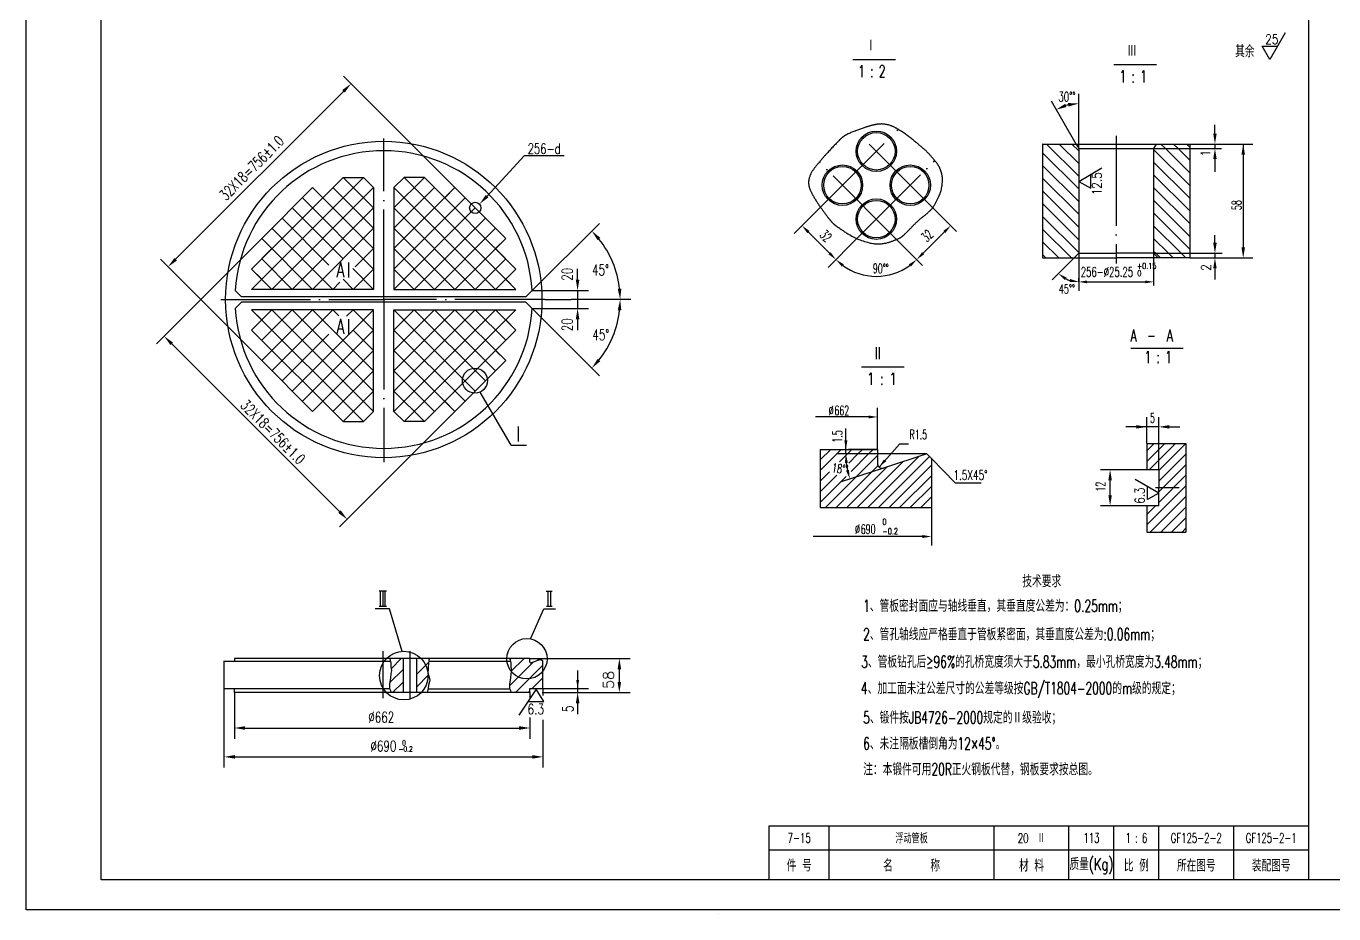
# Model space of a CAD drawing. Extents: x -187 to 2440, y 126 to 1474.
# Drawn here: x 1581.1 to 2017.5, y 878.3 to 1174.4 of the extents above; entities that cross this region are included whole.
import ezdxf
from ezdxf.enums import TextEntityAlignment as Align

# ---------------------------------------------------------------- set-up
doc = ezdxf.new("R2010")
doc.units = 0
doc.header["$MEASUREMENT"] = 0
doc.linetypes.add('DASHDOT-M', pattern=[36, 30, -3, 0, -3])
doc.linetypes.add('DIVIDE-M', pattern=[39, 30, -3, 0, -3, 0, -3])
doc.layers.get('0').update_dxf_attribs({"linetype": 'CONTINUOUS'})
for name, color, linetype in [('CDR_DWG1', 4, 'CONTINUOUS'), ('CDR_DWG2', 2, 'CONTINUOUS'), ('CDR_DWG3', 1, 'DASHDOT-M'), ('CDR_DWG4', 3, 'DIVIDE-M')]:
    doc.layers.add(name, color=color, linetype=linetype)
doc.styles.add('HZ', font='ROMANS', dxfattribs={"width": 0.7, "bigfont": 'HZ'})

msp = doc.modelspace()

# ---------------------------------------------------------------- linework, layer by layer
for p, q in [((1581.11, 879.62), (1581.11, 1473.62)), ((2009.11, 1463.62), (2009.11, 889.62)), ((2001.32, 1172.22), (1996.16, 1163.3)), ((1996.16, 1163.3), (1993.59, 1167.76)), ((1993.59, 1167.76), (1998.74, 1167.76)), ((1724.2, 1120.57), (1687, 1157.76)), ((1687, 1152.67), (1631, 1096.67)), ((1931.47, 1135.11), (1923.24, 1149.36)), ((1932.36, 1137.98), (1932.36, 1151.81)), ((1977.83, 1138.61), (1977.83, 1141.5)), ((1920.37, 1135.11), (1920.31, 1135.05)), ((1921.64, 1135.11), (1932.36, 1124.39)), ((1925.88, 1135.11), (1932.36, 1128.63)), ((1930.12, 1135.11), (1932.36, 1132.87)), ((1932.36, 1133.57), (1932.36, 1137.98)), ((1959.82, 1135.11), (1961.37, 1133.57)), ((1964.06, 1135.11), (1965.61, 1133.57)), ((1968.31, 1135.11), (1969.41, 1134.01)), ((1969.41, 1135.11), (1986.23, 1135.11)), ((1977.83, 1135.11), (1977.83, 1133.57)), ((1986.23, 1135.11), (1990.47, 1135.11)), ((1987.27, 1135.11), (1987.27, 1100.61)), ((1734.92, 1117.69), (1747.41, 1131.24)), ((1747.41, 1131.24), (1760.7, 1131.24)), ((1920.31, 1132.19), (1932.36, 1120.15)), ((1957.36, 1133.57), (1980.03, 1133.57)), ((1957.36, 1133.33), (1969.41, 1121.28)), ((1961.37, 1133.57), (1969.41, 1125.52)), ((1965.61, 1133.57), (1969.41, 1129.76)), ((1920.31, 1127.95), (1932.36, 1115.9)), ((1932.36, 1122.66), (1940.13, 1127.15)), ((1957.36, 1129.09), (1969.41, 1117.04)), ((1977.83, 1130.07), (1977.83, 1125.79)), ((1656.32, 1086.62), (1693.65, 1123.96)), ((1656.32, 1093.41), (1686.86, 1123.96)), ((1680.07, 1117.17), (1686.86, 1123.96)), ((1697.05, 1113.78), (1686.86, 1123.96)), ((1703.83, 1113.78), (1714.02, 1123.96)), ((1744.56, 1086.62), (1707.23, 1123.96)), ((1744.56, 1093.41), (1714.02, 1123.96)), ((1720.8, 1117.17), (1714.02, 1123.96)), ((1920.31, 1123.71), (1932.36, 1111.66)), ((1932.36, 1122.66), (1936.38, 1120.34)), ((1936.38, 1120.34), (1936.38, 1124.98)), ((1957.36, 1124.84), (1969.41, 1112.79)), ((1659.71, 1103.59), (1676.68, 1120.57)), ((1663.1, 1086.62), (1697.05, 1120.57)), ((1697.05, 1100.2), (1676.68, 1120.57)), ((1676.68, 1120.57), (1680.07, 1117.17)), ((1697.05, 1106.99), (1683.47, 1120.57)), ((1703.83, 1106.99), (1717.41, 1120.57)), ((1703.83, 1100.2), (1724.2, 1120.57)), ((1737.77, 1086.62), (1703.83, 1120.57)), ((1724.2, 1120.57), (1720.8, 1117.17)), ((1741.17, 1103.59), (1724.2, 1120.57)), ((1920.31, 1119.47), (1932.36, 1107.42)), ((1957.36, 1120.6), (1969.41, 1108.55)), ((1686.86, 1096.81), (1669.89, 1113.78)), ((1669.89, 1086.62), (1697.05, 1113.78)), ((1697.05, 1093.41), (1673.29, 1117.17)), ((1703.83, 1093.41), (1727.59, 1117.17)), ((1730.99, 1086.62), (1703.83, 1113.78)), ((1703.83, 1086.62), (1730.99, 1113.78)), ((1847.04, 1114.89), (1837.43, 1105.28)), ((1882.92, 1114.6), (1891.61, 1105.91)), ((1920.31, 1115.22), (1932.36, 1103.17)), ((1957.36, 1116.36), (1969.41, 1104.31)), ((1682.14, 1094.74), (1666.5, 1110.38)), ((1710.62, 1086.62), (1734.38, 1110.38)), ((1772.41, 1108.64), (1750, 1086.23)), ((1920.31, 1110.98), (1932.36, 1098.93)), ((1957.36, 1112.12), (1969.41, 1100.06)), ((1683.47, 1086.62), (1663.1, 1106.99)), ((1676.68, 1086.62), (1697.05, 1106.99)), ((1724.2, 1086.62), (1703.83, 1106.99)), ((1717.41, 1086.62), (1737.77, 1106.99)), ((1849.22, 1098.68), (1842.15, 1105.75)), ((1880.46, 1098.7), (1887.53, 1105.77)), ((1920.31, 1106.74), (1929.94, 1097.11)), ((1957.36, 1107.87), (1966.58, 1098.66)), ((1977.83, 1102.16), (1977.83, 1104.65)), ((1659.71, 1103.59), (1624.59, 1068.47)), ((1656.32, 1093.41), (1663.1, 1100.2)), ((1676.68, 1086.62), (1659.71, 1103.59)), ((1663.1, 1100.2), (1659.71, 1103.59)), ((1690.96, 1094.12), (1697.05, 1100.2)), ((1717.41, 1086.62), (1703.83, 1100.2)), ((1724.2, 1086.62), (1741.17, 1103.59)), ((1737.77, 1100.2), (1741.17, 1103.59)), ((1744.56, 1093.41), (1737.77, 1100.2)), ((1858.35, 1103.57), (1848.74, 1093.97)), ((1871.6, 1103.28), (1880.29, 1094.59)), ((1920.31, 1102.5), (1925.7, 1097.11)), ((1957.36, 1103.63), (1962.33, 1098.66)), ((1659.71, 1062.87), (1625.91, 1096.67)), ((1669.89, 1086.62), (1659.71, 1096.81)), ((1730.99, 1086.62), (1741.17, 1096.81)), ((1920.31, 1098.25), (1921.45, 1097.11)), ((1930.81, 1097.11), (1923.49, 1089.79)), ((1932.36, 1098.66), (1932.36, 1089.69)), ((1957.36, 1099.39), (1957.36, 1087.87)), ((1957.36, 1099.39), (1958.09, 1098.66)), ((1957.36, 1098.66), (1980.24, 1098.66)), ((1958.09, 1098.66), (1959.64, 1097.11)), ((1962.33, 1098.66), (1963.88, 1097.11)), ((1966.58, 1098.66), (1968.12, 1097.11)), ((1969.41, 1097.31), (1969.21, 1097.11)), ((1969.41, 1097.11), (1986.23, 1097.11)), ((1977.83, 1098.66), (1977.83, 1097.11)), ((1986.23, 1097.11), (1990.47, 1097.11)), ((1663.1, 1086.62), (1656.32, 1093.41)), ((1659.71, 1090.02), (1656.32, 1093.41)), ((1697.05, 1086.62), (1690.11, 1093.56)), ((1690.26, 1086.62), (1697.05, 1093.41)), ((1710.62, 1086.62), (1703.83, 1093.41)), ((1737.77, 1086.62), (1744.56, 1093.41)), ((1741.17, 1090.02), (1744.56, 1093.41)), ((1765.14, 1089.83), (1765.14, 1093.43)), ((1977.83, 1093.61), (1977.83, 1089.92)), ((1656.32, 1086.62), (1659.71, 1090.02)), ((1683.47, 1086.62), (1685.82, 1088.97)), ((1690.26, 1086.62), (1686.86, 1090.02)), ((1744.56, 1086.62), (1741.17, 1090.02)), ((1932.36, 1089.12), (1932.36, 1090.37)), ((1932.36, 1089.69), (1932.36, 1086.12)), ((1935.16, 1089.12), (1954.56, 1089.12)), ((1750, 1086.23), (1768.76, 1086.23)), ((1754.16, 1083.23), (1763.04, 1083.23)), ((1782.94, 1083.23), (1763.04, 1083.23)), ((1765.14, 1086.23), (1765.14, 1080.23)), ((1656.32, 1079.84), (1693.65, 1042.5)), ((1663.1, 1079.84), (1656.32, 1073.05)), ((1656.32, 1079.84), (1659.71, 1076.44)), ((1676.68, 1079.84), (1659.71, 1062.87)), ((1669.89, 1079.84), (1659.71, 1069.65)), ((1663.1, 1079.84), (1697.05, 1045.89)), ((1683.47, 1079.84), (1663.1, 1059.47)), ((1669.89, 1079.84), (1697.05, 1052.68)), ((1697.05, 1079.84), (1669.89, 1052.68)), ((1676.68, 1079.84), (1697.05, 1059.47)), ((1683.47, 1079.84), (1685.51, 1077.8)), ((1690.26, 1079.84), (1688.07, 1077.65)), ((1690.26, 1079.84), (1697.05, 1073.05)), ((1717.41, 1079.84), (1703.83, 1066.26)), ((1710.62, 1079.84), (1703.83, 1073.05)), ((1737.77, 1079.84), (1703.83, 1045.89)), ((1703.83, 1079.84), (1730.99, 1052.68)), ((1730.99, 1079.84), (1703.83, 1052.68)), ((1724.2, 1079.84), (1703.83, 1059.47)), ((1744.56, 1079.84), (1707.23, 1042.5)), ((1710.62, 1079.84), (1734.38, 1056.08)), ((1717.41, 1079.84), (1737.77, 1059.47)), ((1724.2, 1079.84), (1741.17, 1062.87)), ((1730.99, 1079.84), (1741.17, 1069.65)), ((1737.77, 1079.84), (1744.56, 1073.05)), ((1744.56, 1079.84), (1741.17, 1076.44)), ((1750, 1080.23), (1768.76, 1080.23)), ((1772.41, 1057.82), (1750, 1080.23)), ((1659.71, 1076.44), (1656.32, 1073.05)), ((1688.7, 1076.68), (1688.7, 1071.66)), ((1741.17, 1076.44), (1744.56, 1073.05)), ((1765.14, 1076.63), (1765.14, 1073.03)), ((1656.32, 1073.05), (1686.86, 1042.5)), ((1656.32, 1073.05), (1663.1, 1066.26)), ((1682.11, 1071.69), (1666.5, 1056.08)), ((1697.05, 1073.05), (1673.29, 1049.29)), ((1690.26, 1073.05), (1697.05, 1066.26)), ((1703.83, 1073.05), (1727.59, 1049.29)), ((1744.56, 1073.05), (1714.02, 1042.5)), ((1744.56, 1073.05), (1737.77, 1066.26)), ((1685.68, 1012.47), (1629.68, 1068.47)), ((1663.1, 1066.26), (1659.71, 1062.87)), ((1697.05, 1066.26), (1676.68, 1045.89)), ((1703.83, 1066.26), (1724.2, 1045.89)), ((1737.77, 1066.26), (1741.17, 1062.87)), ((1659.71, 1062.87), (1676.68, 1045.89)), ((1741.17, 1062.87), (1724.2, 1045.89)), ((1697.05, 1059.47), (1683.47, 1045.89)), ((1703.83, 1059.47), (1717.41, 1045.89)), ((1697.05, 1052.68), (1686.86, 1042.5)), ((1703.83, 1052.68), (1714.02, 1042.5)), ((1742.93, 1034.68), (1732.58, 1052.3)), ((1676.68, 1045.89), (1680.07, 1049.29)), ((1720.8, 1049.29), (1714.02, 1042.5)), ((1724.2, 1045.89), (1720.8, 1049.29)), ((1724.2, 1045.89), (1685.68, 1007.38)), ((1697.05, 1045.89), (1693.65, 1042.5)), ((1693.65, 1042.5), (1697.05, 1045.89)), ((1703.83, 1045.89), (1707.23, 1042.5)), ((1707.23, 1042.5), (1703.83, 1045.89)), ((1862.23, 1044.05), (1844.53, 1044.05)), ((1865.23, 1033.23), (1865.23, 1047.05)), ((1955.11, 1035.25), (1955.11, 1043.95)), ((1959.11, 1026.5), (1959.11, 1043.95)), ((1854.66, 1031.73), (1854.66, 1040.24)), ((1959.11, 1040.75), (1948.11, 1040.75)), ((1962.61, 1040.75), (1966.11, 1040.75)), ((1742.93, 1034.68), (1748.09, 1034.68)), ((1872.59, 1035.01), (1865.73, 1027.33)), ((1875.59, 1035.01), (1872.59, 1035.01)), ((1955.11, 1032.77), (1957.59, 1035.25)), ((1959.11, 1029.7), (1964.66, 1035.25)), ((1959.11, 1033.23), (1961.13, 1035.25)), ((1959.11, 1026.16), (1968.14, 1035.2)), ((1846.08, 1026.17), (1853.14, 1033.23)), ((1846.08, 1029.71), (1849.6, 1033.23)), ((1847.87, 1013.82), (1865.23, 1031.18)), ((1855.56, 1031.73), (1851.66, 1031.73)), ((1852.55, 1029.11), (1855.17, 1031.73)), ((1855.17, 1031.73), (1856.67, 1033.23)), ((1865.23, 1033.23), (1855.56, 1033.23)), ((1855.64, 1028.66), (1858.71, 1031.73)), ((1856.43, 1025.92), (1862.24, 1031.73)), ((1858.71, 1031.73), (1860.21, 1033.23)), ((1862.02, 1013.82), (1879.05, 1030.86)), ((1862.24, 1031.73), (1863.74, 1033.23)), ((1865.55, 1013.82), (1882.59, 1030.87)), ((1883.23, 1030.23), (1891.1, 1022.04)), ((1955.11, 1029.23), (1959.11, 1033.23)), ((1959.11, 1022.62), (1968.14, 1031.66)), ((1846.08, 1022.64), (1849.15, 1025.7)), ((1851.41, 1013.82), (1865.38, 1027.8)), ((1867.19, 1027.02), (1853.12, 1022.47)), ((1854.94, 1013.82), (1868.6, 1027.48)), ((1858.48, 1013.82), (1873.83, 1029.17)), ((1869.09, 1013.82), (1883.23, 1027.97)), ((1955.04, 1026.44), (1939.65, 1026.44)), ((1955.85, 1026.44), (1959.11, 1029.7)), ((1959.11, 1019.09), (1968.14, 1028.12)), ((1846.08, 1019.1), (1851.67, 1024.69)), ((1846.08, 1015.57), (1854.76, 1024.24)), ((1872.62, 1013.82), (1883.23, 1024.43)), ((1891.1, 1022.04), (1899.87, 1022.04)), ((1942.85, 1017.94), (1942.85, 1022.94)), ((1959.11, 1018.69), (1951.25, 1023.23)), ((1959.11, 1015.55), (1968.14, 1024.59)), ((1876.16, 1013.82), (1883.23, 1020.9)), ((1879.69, 1013.82), (1883.23, 1017.36)), ((1955.11, 1008.02), (1968.14, 1021.05)), ((1955.31, 1016.5), (1955.31, 1020.88)), ((1959.11, 1018.69), (1955.31, 1016.5)), ((1956.25, 1005.63), (1968.14, 1017.52)), ((1883.23, 1013.82), (1883.23, 1013.83)), ((1883.23, 1013.82), (1883.23, 1001.17)), ((1955.04, 1014.44), (1939.65, 1014.44)), ((1955.11, 1011.55), (1957.99, 1014.44)), ((1959.78, 1005.63), (1968.14, 1013.98)), ((1963.32, 1005.63), (1968.14, 1010.45)), ((1880.23, 1004.17), (1843.8, 1004.17)), ((1966.86, 1005.63), (1968.14, 1006.91)), ((1702.41, 980), (1697.57, 980)), ((1706.59, 965.87), (1702.41, 980)), ((1749.56, 970.27), (1753.87, 980)), ((1753.87, 980), (1757.81, 980)), ((1702.88, 960.07), (1706.31, 963.5)), ((1711.33, 958.16), (1715.48, 962.31)), ((1742.41, 954.41), (1750.26, 962.26)), ((1743.02, 959.26), (1747.26, 963.5)), ((1744.36, 952.11), (1753.41, 961.16)), ((1749.17, 963.5), (1768.75, 963.5)), ((1752.87, 963.14), (1753.41, 962.82)), ((1768.75, 963.5), (1782.67, 963.5)), ((1779.07, 955.68), (1779.07, 960.3)), ((1702.41, 955.35), (1706.88, 959.83)), ((1711.33, 953.92), (1715.41, 958)), ((1749.93, 953.44), (1753.41, 956.92)), ((1765.15, 959.51), (1765.15, 952.16)), ((1647.04, 953.39), (1647.04, 927.07)), ((1650.59, 952.11), (1650.59, 936.7)), ((1703.41, 952.11), (1706.88, 955.58)), ((1751.26, 953.25), (1745.55, 944.55)), ((1748.6, 952.11), (1749.23, 952.74)), ((1749.23, 952.11), (1749.23, 950.17)), ((1753.88, 949.09), (1751.26, 953.25)), ((1753.22, 953.44), (1768.75, 953.44)), ((1753.27, 952.11), (1782.67, 952.11)), ((1753.59, 953.63), (1753.59, 951.16)), ((1748.52, 949.09), (1753.88, 949.09)), ((1765.15, 948.51), (1765.15, 944.91)), ((1749.23, 943.76), (1749.23, 936.7)), ((1753.59, 943.02), (1753.59, 927.07)), ((1654.19, 940.3), (1745.63, 940.3)), ((1650.82, 930.67), (1749.99, 930.67)), ((1829.11, 899.62), (2009.11, 899.62)), ((2422.11, 879.62), (1581.11, 879.62)), ((1812.02, 878.31), (1812.02, 878.31))]:
    msp.add_line(p, q)
for centre, radius in [((1730.86, 1056.17), 4.17), ((1748.23, 963.4), 6.73), ((1707.15, 957.8), 8.11)]:
    msp.add_circle(centre, radius)
for centre, radius, start, end in [((1932.36, 1133.57), 15.04, 103.3639, 106.6366), ((1747, 1083.23), 32.34, 6.381, 38.619), ((1864.83, 1110.05), 19.08, 234.0169, 305.9831), ((1932.36, 1098.66), 9.54, 243.0955, 251.9045), ((1747, 1083.23), 32.34, 321.381, 353.619), ((1881.73, 1031.73), 27.08, 186.3517, 191.5834)]:
    msp.add_arc(centre, radius, start, end)
for points in [[(1687.42, 1152.25), (1686.58, 1153.1), (1689.55, 1155.22)], [(1927.82, 1148.51), (1928.29, 1147.44), (1924.84, 1146.59)], [(1928.95, 1147.62), (1928.82, 1148.78), (1932.36, 1148.61)], [(1977.25, 1138.61), (1978.42, 1138.61), (1977.83, 1135.11)], [(1986.69, 1131.61), (1987.86, 1131.61), (1987.27, 1135.11)], [(1978.42, 1130.07), (1977.25, 1130.07), (1977.83, 1133.57)], [(1734.49, 1118.11), (1735.35, 1117.28), (1732.42, 1115.1)], [(1771.82, 1103.02), (1772.71, 1103.82), (1769.87, 1106.1)], [(1842.5, 1106.11), (1841.79, 1105.4), (1840.03, 1107.87)], [(1887.18, 1106.12), (1887.88, 1105.41), (1889.65, 1107.89)], [(1977.25, 1102.16), (1978.42, 1102.16), (1977.83, 1098.66)], [(1986.69, 1100.61), (1987.86, 1100.61), (1987.27, 1097.11)], [(1631.42, 1096.25), (1630.57, 1097.09), (1628.45, 1094.12)], [(1849.57, 1099.04), (1848.86, 1098.33), (1851.34, 1096.56)], [(1853.3, 1094.23), (1853.95, 1094.99), (1851.34, 1096.56)], [(1875.72, 1094.99), (1876.37, 1094.23), (1878.33, 1096.56)], [(1880.11, 1099.05), (1880.81, 1098.34), (1878.34, 1096.58)], [(1978.42, 1093.61), (1977.25, 1093.61), (1977.83, 1097.11)], [(1928.34, 1090.56), (1927.75, 1089.75), (1925.62, 1091.91)], [(1765.74, 1089.83), (1764.54, 1089.83), (1765.14, 1086.23)], [(1778.54, 1086.79), (1779.74, 1086.86), (1779.34, 1083.23)], [(1929.32, 1089.1), (1929.48, 1090.08), (1932.36, 1089.12)], [(1935.16, 1089.59), (1935.16, 1088.65), (1932.36, 1089.12)], [(1954.56, 1089.59), (1954.56, 1088.65), (1957.36, 1089.12)], [(1778.54, 1079.67), (1779.74, 1079.6), (1779.34, 1083.23)], [(1765.74, 1076.63), (1764.54, 1076.63), (1765.14, 1080.23)], [(1630.1, 1068.89), (1629.25, 1068.05), (1627.13, 1071.02)], [(1771.82, 1063.44), (1772.71, 1062.64), (1769.87, 1060.36)], [(1862.23, 1044.55), (1862.23, 1043.55), (1865.23, 1044.05)], [(1951.61, 1040.17), (1951.61, 1041.34), (1955.11, 1040.75)], [(1962.61, 1040.17), (1962.61, 1041.34), (1959.11, 1040.75)], [(1854.16, 1036.23), (1855.16, 1036.23), (1854.66, 1033.23)], [(1854.32, 1028.71), (1855.32, 1028.76), (1854.66, 1031.73)], [(1855.69, 1026.42), (1854.72, 1026.17), (1855.97, 1023.39)], [(1867.36, 1029.9), (1868.1, 1029.24), (1865.73, 1027.33)], [(1942.27, 1022.94), (1943.44, 1022.94), (1942.85, 1026.44)], [(1942.27, 1017.94), (1943.44, 1017.94), (1942.85, 1014.44)], [(1686.1, 1012.89), (1685.26, 1012.04), (1688.23, 1009.92)], [(1880.23, 1004.67), (1880.23, 1003.67), (1883.23, 1004.17)], [(1779.67, 959.88), (1778.47, 959.88), (1779.07, 963.48)], [(1765.64, 956.31), (1764.68, 956.31), (1765.16, 953.43)], [(1765.75, 948.51), (1764.55, 948.51), (1765.15, 952.11)], [(1779.67, 955.68), (1778.47, 955.68), (1779.07, 952.08)], [(1654.19, 939.7), (1654.19, 940.9), (1650.59, 940.3)], [(1745.63, 939.7), (1745.63, 940.9), (1749.23, 940.3)], [(1650.82, 930.07), (1650.82, 931.27), (1647.22, 930.67)], [(1749.99, 930.07), (1749.99, 931.27), (1753.59, 930.67)]]:
    msp.add_solid(points)
at = {"layer": 'CDR_DWG1'}
for p, q in [((1606.11, 889.62), (1606.11, 1463.62)), ((1920.31, 1135.11), (1931.47, 1135.11)), ((1920.31, 1135.11), (1920.31, 1114.01)), ((1931.47, 1135.11), (1932.36, 1133.57)), ((1931.47, 1135.11), (1958.25, 1135.11)), ((1958.25, 1135.11), (1957.36, 1133.57)), ((1958.25, 1135.11), (1969.41, 1135.11)), ((1969.41, 1135.11), (1969.41, 1114.01)), ((1932.36, 1133.57), (1957.36, 1133.57)), ((1932.36, 1133.57), (1932.36, 1114.01)), ((1957.36, 1133.57), (1957.36, 1114.01)), ((1686.86, 1123.96), (1693.65, 1123.96)), ((1697.05, 1120.57), (1693.65, 1123.96)), ((1693.65, 1123.96), (1697.05, 1120.57)), ((1703.83, 1120.57), (1707.23, 1123.96)), ((1707.23, 1123.96), (1703.83, 1120.57)), ((1714.02, 1123.96), (1707.23, 1123.96)), ((1659.71, 1103.59), (1676.68, 1120.57)), ((1697.05, 1120.57), (1697.05, 1086.62)), ((1703.83, 1120.57), (1703.83, 1086.62)), ((1741.17, 1103.59), (1724.2, 1120.57)), ((1920.31, 1114.01), (1920.31, 1097.11)), ((1932.36, 1114.01), (1932.36, 1105.42)), ((1957.36, 1114.01), (1957.36, 1105.42)), ((1969.41, 1114.01), (1969.41, 1097.11)), ((1932.36, 1105.56), (1932.36, 1098.66)), ((1957.36, 1105.56), (1957.36, 1098.66)), ((1920.31, 1097.11), (1930.81, 1097.11)), ((1930.81, 1097.11), (1932.36, 1098.66)), ((1930.81, 1097.11), (1944.86, 1097.11)), ((1932.36, 1098.66), (1944.86, 1098.66)), ((1957.36, 1098.66), (1944.86, 1098.66)), ((1958.91, 1097.11), (1944.86, 1097.11)), ((1958.91, 1097.13), (1957.36, 1098.67)), ((1969.41, 1097.11), (1958.91, 1097.11)), ((1652.99, 1084.13), (1650.9, 1086.23)), ((1652.99, 1082.33), (1650.9, 1080.23)), ((1747.88, 1084.13), (1652.99, 1084.13)), ((1747.88, 1082.33), (1652.99, 1082.33)), ((1697.05, 1086.62), (1656.32, 1086.62)), ((1703.83, 1086.62), (1744.56, 1086.62)), ((1749.98, 1086.23), (1747.88, 1084.13)), ((1749.98, 1080.23), (1747.88, 1082.33)), ((1697.05, 1079.84), (1656.32, 1079.84)), ((1697.05, 1045.89), (1697.05, 1079.84)), ((1703.83, 1079.84), (1744.56, 1079.84)), ((1703.83, 1045.89), (1703.83, 1079.84)), ((1659.71, 1062.87), (1676.68, 1045.89)), ((1741.17, 1062.87), (1724.2, 1045.89)), ((1680.07, 1049.29), (1686.86, 1042.5)), ((1686.86, 1042.5), (1693.65, 1042.5)), ((1714.02, 1042.5), (1707.23, 1042.5)), ((1955.11, 1035.25), (1955.11, 1026.44)), ((1955.11, 1035.25), (1968.14, 1035.25)), ((1968.14, 1035.25), (1968.14, 1005.63)), ((1846.08, 1033.23), (1865.23, 1033.23)), ((1846.08, 1033.23), (1846.08, 1013.82)), ((1881.73, 1031.73), (1855.56, 1031.73)), ((1865.23, 1033.23), (1865.23, 1028.45)), ((1881.73, 1031.73), (1867.19, 1027.02)), ((1881.73, 1031.73), (1883.23, 1030.23)), ((1883.23, 1030.23), (1883.23, 1013.82)), ((1959.11, 1026.44), (1955.11, 1026.44)), ((1959.11, 1026.44), (1959.11, 1020.44)), ((1959.11, 1014.44), (1959.11, 1020.44)), ((1846.08, 1013.82), (1883.23, 1013.82)), ((1955.11, 1014.44), (1955.11, 1005.63)), ((1959.11, 1014.44), (1955.11, 1014.44)), ((1955.11, 1005.63), (1968.14, 1005.63)), ((1647.01, 962.6), (1702.72, 962.6)), ((1647.04, 962.6), (1647.04, 953.44)), ((1702.51, 963.5), (1650.59, 963.5)), ((1650.59, 963.5), (1650.59, 962.6)), ((1706.89, 963.5), (1702.51, 963.5)), ((1706.88, 963.5), (1706.88, 952.11)), ((1711.33, 963.5), (1706.89, 963.5)), ((1711.33, 963.5), (1711.33, 952.11)), ((1742.57, 963.5), (1711.33, 963.5)), ((1715.47, 962.56), (1742.67, 962.56)), ((1749.23, 963.5), (1742.57, 963.5)), ((1749.14, 963.5), (1749.14, 962.51)), ((1752.89, 963.16), (1749.23, 963.5)), ((1752.87, 963.14), (1749.68, 962.06)), ((1753.41, 962.82), (1753.41, 953.65)), ((1702.36, 953.38), (1647.01, 953.38)), ((1650.59, 952.11), (1650.59, 953.38)), ((1702.77, 952.11), (1650.59, 952.11)), ((1706.89, 952.11), (1702.77, 952.11)), ((1711.33, 952.11), (1706.89, 952.11)), ((1727.99, 952.11), (1711.33, 952.11)), ((1715.21, 953.36), (1742.36, 953.36)), ((1742.9, 952.11), (1727.99, 952.11)), ((1749.23, 952.11), (1742.85, 952.11)), ((1749.23, 952.11), (1749.23, 953.44)), ((1749.23, 953.44), (1753.47, 953.44)), ((1829.11, 889.62), (1829.11, 907.62)), ((1829.11, 907.62), (2009.11, 907.62)), ((1849.11, 889.62), (1849.11, 907.62)), ((1904.11, 889.62), (1904.11, 907.62)), ((1929.11, 889.62), (1929.11, 907.62)), ((1944.11, 889.62), (1944.11, 907.62)), ((1959.11, 889.62), (1959.11, 907.62)), ((1984.11, 889.62), (1984.11, 907.62)), ((2412.11, 889.62), (1606.11, 889.62))]:
    msp.add_line(p, q, dxfattribs=at)
for centre, radius in [((1864.83, 1132.68), 6.75), ((1700.44, 1083.23), 52.78), ((1864.83, 1132.68), 6.25), ((1853.52, 1121.37), 6.75), ((1853.52, 1121.37), 6.25), ((1876.15, 1121.37), 6.75), ((1876.15, 1121.37), 6.25), ((1730.99, 1113.78), 1.88), ((1864.83, 1110.05), 6.75), ((1864.83, 1110.05), 6.25)]:
    msp.add_circle(centre, radius, dxfattribs=at)
for centre, radius, start, end in [((1700.44, 1083.23), 49.64, 3.4641, 176.5359), ((1700.44, 1083.23), 49.64, 183.4641, 356.5359), ((1866.73, 1028.45), 1.5, 180, 287.9352), ((1749.58, 962.49), 0.441, 177.9273, 282.0667)]:
    msp.add_arc(centre, radius, start, end, dxfattribs=at)
at = {"layer": 'CDR_DWG2'}
for p, q in [((1856.99, 1163.35), (1871.23, 1163.35)), ((1944.11, 1161.6), (1958.36, 1161.6)), ((1688.7, 1095.58), (1688.7, 1090.56)), ((1949.76, 1067.05), (1967.23, 1067.05)), ((1859.93, 1060.73), (1874.17, 1060.73)), ((1698.88, 986.05), (1701.35, 986.05)), ((1699.34, 981.01), (1699.34, 985.98)), ((1700.13, 985.98), (1700.13, 981.01)), ((1700.92, 981.01), (1700.92, 985.98)), ((1754.69, 986), (1756.69, 986)), ((1755.31, 981.02), (1755.31, 986)), ((1756.11, 986), (1756.11, 981.02)), ((1698.94, 980.94), (1701.35, 980.94)), ((1754.75, 980.95), (1756.69, 980.95))]:
    msp.add_line(p, q, dxfattribs=at)
at = {"layer": 'CDR_DWG3', "linetype": 'DASHDOT-M'}
for p, q in [((1846.19, 1114.04), (1872.14, 1139.99)), ((1883.66, 1113.85), (1857.97, 1139.54)), ((1700.44, 1083.23), (1700.44, 1136.96)), ((1944.86, 1137.81), (1944.86, 1095.21)), ((1871.6, 1103.28), (1845.81, 1129.07)), ((1858.35, 1103.57), (1884.34, 1129.57)), ((1646.05, 1083.23), (1700.44, 1083.23)), ((1700.44, 1083.23), (1700.44, 1029.01)), ((1754.16, 1083.23), (1700.44, 1083.23)), ((1965.89, 1020.44), (1958.01, 1020.44)), ((1700.19, 965.89), (1700.19, 950.23)), ((1709.11, 965.89), (1709.11, 950.23))]:
    msp.add_line(p, q, dxfattribs=at)
at = {"layer": 'CDR_DWG4', "linetype": 'DIVIDE-M'}
for p, q in [((1702.46, 963.48), (1702.77, 961.98)), ((1702.77, 961.98), (1702.77, 960.85)), ((1702.77, 960.85), (1702.99, 959.34)), ((1715.43, 961.72), (1715.31, 960.56)), ((1715.31, 960.56), (1715.31, 959.77)), ((1715.53, 962.9), (1715.43, 961.72)), ((1715.69, 963.51), (1715.53, 962.9)), ((1742.51, 963.48), (1742.83, 961.98)), ((1742.6, 963.08), (1743.02, 963.5)), ((1742.83, 961.98), (1742.83, 960.85)), ((1742.83, 960.85), (1743.04, 959.34)), ((1702.67, 956.97), (1702.46, 955.72)), ((1702.77, 958.47), (1702.67, 956.97)), ((1702.99, 959.34), (1702.77, 958.47)), ((1715.31, 959.77), (1715.2, 958.73)), ((1715.2, 958.73), (1715.43, 957.96)), ((1715.43, 957.96), (1715.64, 957.24)), ((1715.7, 955.8), (1715.53, 955.02)), ((1715.64, 957.24), (1715.8, 956.27)), ((1715.8, 956.27), (1715.7, 955.8)), ((1742.73, 956.97), (1742.51, 955.72)), ((1742.83, 958.47), (1742.73, 956.97)), ((1743.04, 959.34), (1742.83, 958.47)), ((1702.46, 955.72), (1702.36, 954.97)), ((1702.36, 954.97), (1702.36, 953.46)), ((1702.36, 953.46), (1702.67, 952.83)), ((1702.67, 952.83), (1702.77, 952.2)), ((1715.15, 953), (1714.98, 952.16)), ((1715.25, 953.72), (1715.15, 953)), ((1715.37, 954.5), (1715.25, 953.72)), ((1715.53, 955.02), (1715.37, 954.5)), ((1742.51, 955.72), (1742.41, 954.97)), ((1742.41, 954.97), (1742.41, 953.46)), ((1742.41, 953.46), (1742.73, 952.83)), ((1742.73, 952.83), (1742.83, 952.2))]:
    msp.add_line(p, q, dxfattribs=at)
for centre, radius, start, end in [((1881.38, 1078.38), 65.49, 108.6511, 113.3201), ((1875.42, 1096.05), 46.84, 104.7342, 108.6511), ((1867.52, 1126.07), 15.8, 97.9871, 104.7342), ((1866.5, 1133.37), 8.42, 77.9963, 97.9871), ((1865.96, 1130.84), 11.01, 60.5319, 77.9963), ((1848.91, 1100.67), 45.67, 57.1888, 60.5319), ((1858.51, 1115.56), 27.95, 52.9149, 57.1888), ((1969.54, 1021.95), 163.68, 135.6105, 137.9018), ((1860.82, 1128.38), 11.54, 126.9741, 135.6105), ((1858.5, 1131.45), 7.69, 113.3201, 126.9741), ((1841.71, 1093.33), 55.81, 50.6494, 52.9149), ((1743.77, 973.88), 210.28, 49.4823, 50.6494), ((1919.12, 1067.5), 95.73, 137.9018, 140.3135), ((1864.79, 1115.5), 24, 42.7284, 49.4823), ((1847, 1099.06), 48.22, 37.9649, 42.7284), ((1850.11, 1121.72), 7.94, 143.7556, 169.1527), ((1881.62, 1098.62), 47, 140.3135, 143.7556), ((1878.04, 1123.28), 8.85, 4.0404, 37.9649), ((1847.54, 1122.21), 5.31, 169.1527, 200.3275), ((1874.14, 1123), 12.76, 335.9112, 4.0404), ((1857.68, 1125.97), 16.13, 200.3275, 209.8489), ((1885.64, 1142.02), 48.37, 209.8489, 215.3428), ((1856.5, 1130.89), 32.08, 328.7981, 335.9112), ((1940.12, 1180.65), 115.15, 215.3428, 217.3151), ((1857.47, 1140.45), 37.43, 308.2849, 312.6433), ((1878.59, 1117.51), 6.25, 312.6433, 328.7981), ((1875.32, 1131.26), 33.68, 217.3151, 220.9624), ((1855.78, 1114.29), 7.8, 220.9624, 233.5874), ((1903.22, 1082.21), 36.61, 132.5614, 137.3214), ((1904.75, 1080.54), 38.88, 128.2849, 132.5614), ((1890.75, 1161.71), 66.72, 233.5874, 237.8952), ((1868.11, 1125.62), 24.11, 237.8952, 257.5376), ((1869.15, 1110.14), 7.26, 295.4485, 312.7173), ((1847.53, 1133.56), 39.13, 312.7173, 317.3214), ((1865.47, 1113.67), 11.87, 257.5376, 285.6809), ((1862.57, 1123.97), 22.57, 285.6809, 295.4485)]:
    msp.add_arc(centre, radius, start, end, dxfattribs=at)

# ---------------------------------------------------------------- texts
at = {"style": 'HZ'}
for s, height, width, p in [('25', 3.2, 0.8, (1994.61, 1168.46)), ('其余', 4, 0.7, (1984.59, 1164.01)), ('30%%d%%d', 3.2, 0.65, (1925.61, 1149.3)), ('256-d', 3.5, 0.7, (1748.47, 1131.82)), ('+0.15', 1.96, 0.8, (1951.81, 1093.45)), ('45%%D', 3.6, 0.7, (1769.97, 1091.29)), ('256-%%C25.25', 3.2, 0.65, (1933.05, 1090.84)), ('0', 1.96, 0.8, (1951.91, 1091.04)), ('45%%d%%d', 3, 0.65, (1925.75, 1085.25)), ('A', 5, 0.7, (1684.63, 1071.83)), ('45%%D', 3.6, 0.7, (1770.08, 1069.67)), ('%%c', 3.2, 0.6, (1848.93, 1044.62)), ('662', 3.2, 0.6, (1850.85, 1044.62)), ('5', 3.2, 0.6, (1956.17, 1042.11)), ('R1.5', 3.2, 0.6, (1875.92, 1036.61)), ('1.5X45%%D', 3.2, 0.68, (1890.57, 1023.09)), ('%%c', 3.2, 0.6, (1857.71, 1005.03)), ('690', 3.2, 0.6, (1859.63, 1005.03)), ('0', 2, 0.68, (1866.89, 1008.08)), ('-0.2', 2, 0.68, (1866.89, 1004.92)), ('技术要求', 4, 0.65, (1913.54, 987.25)), ('1、管板密封面应与轴线垂直，其垂直度公差为：0.25mm；', 4, 0.65, (1860.43, 979.04)), ('2、管孔轴线应严格垂直于管板紧密面，其垂直度公差为:0.06mm；', 4, 0.65, (1860.43, 969.56)), ('3、管板钻孔后≥96%的孔桥宽度须大于5.83mm，最小孔桥宽度为3.48mm；', 4, 0.65, (1859.78, 960.39)), ('4、加工面未注公差尺寸的公差等级按GB/T1804-2000的m级的规定；', 4, 0.65, (1859.71, 951.55)), ('%%c662', 3.6, 0.7, (1695.29, 942.1)), ('5、锻件按JB4726-2000规定的Ⅱ级验收；', 4, 0.65, (1860.45, 941.78)), ('%%c690', 3.6, 0.7, (1696, 932.47)), ('-0.2', 1.7, 0.7, (1705.39, 932.45)), ('0', 1.7, 0.7, (1706.58, 934.49)), ('6、未注隔板槽倒角为12×45%%d。', 4, 0.65, (1860.45, 933.1)), ('注：本锻件可用20R正火钢板代替，钢板要求按总图。', 4, 0.65, (1860.45, 924.52))]:
    msp.add_text(s, height=height, dxfattribs=dict(at, width=width)).set_placement(p)
for s, height, rotation, width, p in [('32X18=756%%P1.0', 3.6, 45, 0.7, (1647.78, 1116)), ('1', 3.2, 90, 0.8, (1976.28, 1130.99)), ('12.5', 3.2, 90, 0.8, (1940.03, 1118.02)), ('58', 3.2, 90, 0.6, (1986.68, 1113.07)), ('32', 3.2, 315, 0.6, (1845.68, 1104.48)), ('32', 3.2, 45, 0.6, (1881.73, 1102.23)), ('20', 3.6, 90, 0.7, (1763.45, 1089.49)), ('90%%d%%d', 3.2, 358.5569, 0.6, (1863.64, 1092.06)), ('2', 3.2, 90, 0.8, (1976.42, 1092.85)), ('20', 3.6, 90, 0.7, (1763.45, 1072.64)), ('32X18=756%%P1.0', 3.6, 315, 0.7, (1652.33, 1047.63)), ('1.5', 3.2, 90, 0.6, (1853.44, 1035.48)), ('18%%d%%d', 3, 351.8008, 0.65, (1849.9, 1025.7)), ('12', 3.2, 90, 0.6, (1941.25, 1019.16)), ('6.3', 3.2, 90, 0.8, (1954.32, 1015.07)), ('5', 3.6, 90, 0.7, (1763.72, 945.59))]:
    msp.add_text(s, height=height, rotation=rotation, dxfattribs=dict(at, width=width)).set_placement(p)
for s, height, width, p in [('I', 5, 0.7, (1745.32, 1035.91)), ('6.3', 3.5, 0.75, (1751.2, 944.86))]:
    msp.add_text(s, height=height, dxfattribs=dict(at, width=width)).set_placement(p, align=Align.CENTER)
msp.add_text('58 ', height=3.5, rotation=90, dxfattribs=at).set_placement((1777.2, 957.53), align=Align.CENTER)
for s, height, width, p in [('7-15', 3.2, 0.65, (1839.11, 903.62)), ('浮动管板', 3.2, 0.65, (1876.61, 903.71)), ('20  Ⅱ', 3.2, 0.65, (1916.61, 903.62)), ('113', 3.2, 0.65, (1936.61, 903.62)), ('1 : 6', 3.2, 0.65, (1951.61, 903.62)), ('GF125-2-2', 3.2, 0.65, (1971.61, 903.62)), ('GF125-2-1', 3.2, 0.65, (1996.61, 903.62)), ('件 号', 4, 0.7, (1839.11, 894.62)), ('名      称', 4, 0.7, (1876.61, 894.62)), ('材 料', 4, 0.7, (1916.61, 894.62)), ('质量(Kg)', 4, 0.7, (1936.61, 894.62)), ('比 例', 4, 0.7, (1951.61, 894.62)), ('所在图号', 4, 0.7, (1971.61, 894.62)), ('装配图号', 4, 0.7, (1996.61, 894.62))]:
    msp.add_text(s, height=height, dxfattribs=dict(at, width=width)).set_placement(p, align=Align.MIDDLE)
at = {"layer": 'CDR_DWG2', "style": 'HZ'}
for s, height, width, p in [('Ⅰ', 4, 0.65, (1861.38, 1165.99)), ('Ⅲ', 4, 0.65, (1948.51, 1164.25)), ('1 : 2', 4, 0.65, (1858.81, 1157.36)), ('1 : 1', 4, 0.65, (1945.94, 1155.62)), ('A', 5, 0.7, (1684.63, 1090.74)), ('A  -  A', 4, 0.65, (1949.69, 1069.26)), ('II', 4, 0.7, (1864.33, 1063.37)), ('1 : 1', 4, 0.65, (1954.29, 1062.04)), ('1 : 1', 4, 0.7, (1861.75, 1054.74))]:
    msp.add_text(s, height=height, dxfattribs=dict(at, width=width)).set_placement(p)

doc.saveas('drawing.dxf')
